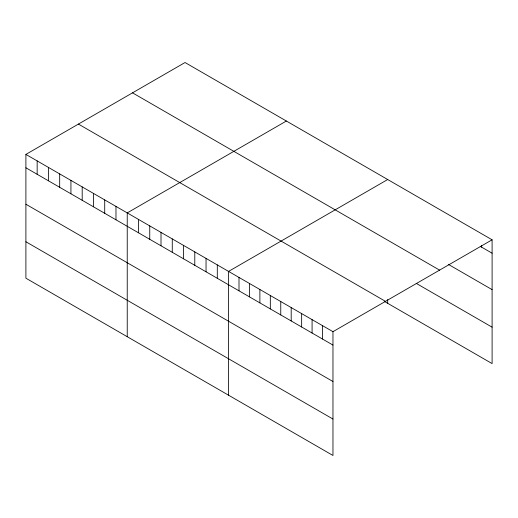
<?xml version="1.0" encoding="UTF-8"?>
<svg xmlns="http://www.w3.org/2000/svg" width="518" height="518" viewBox="0 0 518 518"><rect width="100%" height="100%" fill="white"/><g stroke="black" fill="none" stroke-linecap="round" stroke-linejoin="round"><path stroke-width="0.78" d="M25.9 154.403L332.964 331.682L332.964 455.477L25.9 278.198L25.9 154.403L185.036 62.523L492.1 239.802L492.1 363.597L384.388 301.411M286.37 121.024L127.234 212.904L127.234 336.7M387.697 179.526L228.561 271.406L228.561 395.202M332.964 331.682L492.1 239.802M480.27 246.367L492.1 253.198M448.251 264.316L492.1 289.633M132.524 92.845L439.588 270.124M416.232 283.365L492.1 327.169M78.412 124.08L385.476 301.359M25.9 167.793L332.964 345.072M25.9 204.228L332.964 381.507M25.9 241.764L332.964 419.043M481.662 245.597L481.662 247.17M387.697 299.527L387.697 303.328M322.52 325.654L322.52 339.05M312.082 319.625L312.082 333.022M301.644 313.597L301.644 326.994M291.2 307.569L291.2 320.966M280.762 301.541L280.762 314.938M270.325 295.513L270.325 308.909M259.881 289.491L259.881 302.881M249.443 283.463L249.443 296.853M238.999 277.434L238.999 290.825M217.301 264.905L217.301 278.302M206.041 258.404L206.041 271.801M194.787 251.903L194.787 265.3M183.527 245.402L183.527 258.799M172.267 238.902L172.267 252.298M161.007 232.401L161.007 245.797M149.747 225.906L149.747 239.297M138.487 219.405L138.487 232.796M115.974 206.404L115.974 219.794M104.714 199.903L104.714 213.293M93.454 193.402L93.454 206.799M82.194 186.901L82.194 200.298M70.934 180.4L70.934 193.797M59.68 173.899L59.68 187.296M48.42 167.398L48.42 180.795M37.16 160.897L37.16 174.294"/></g></svg>
